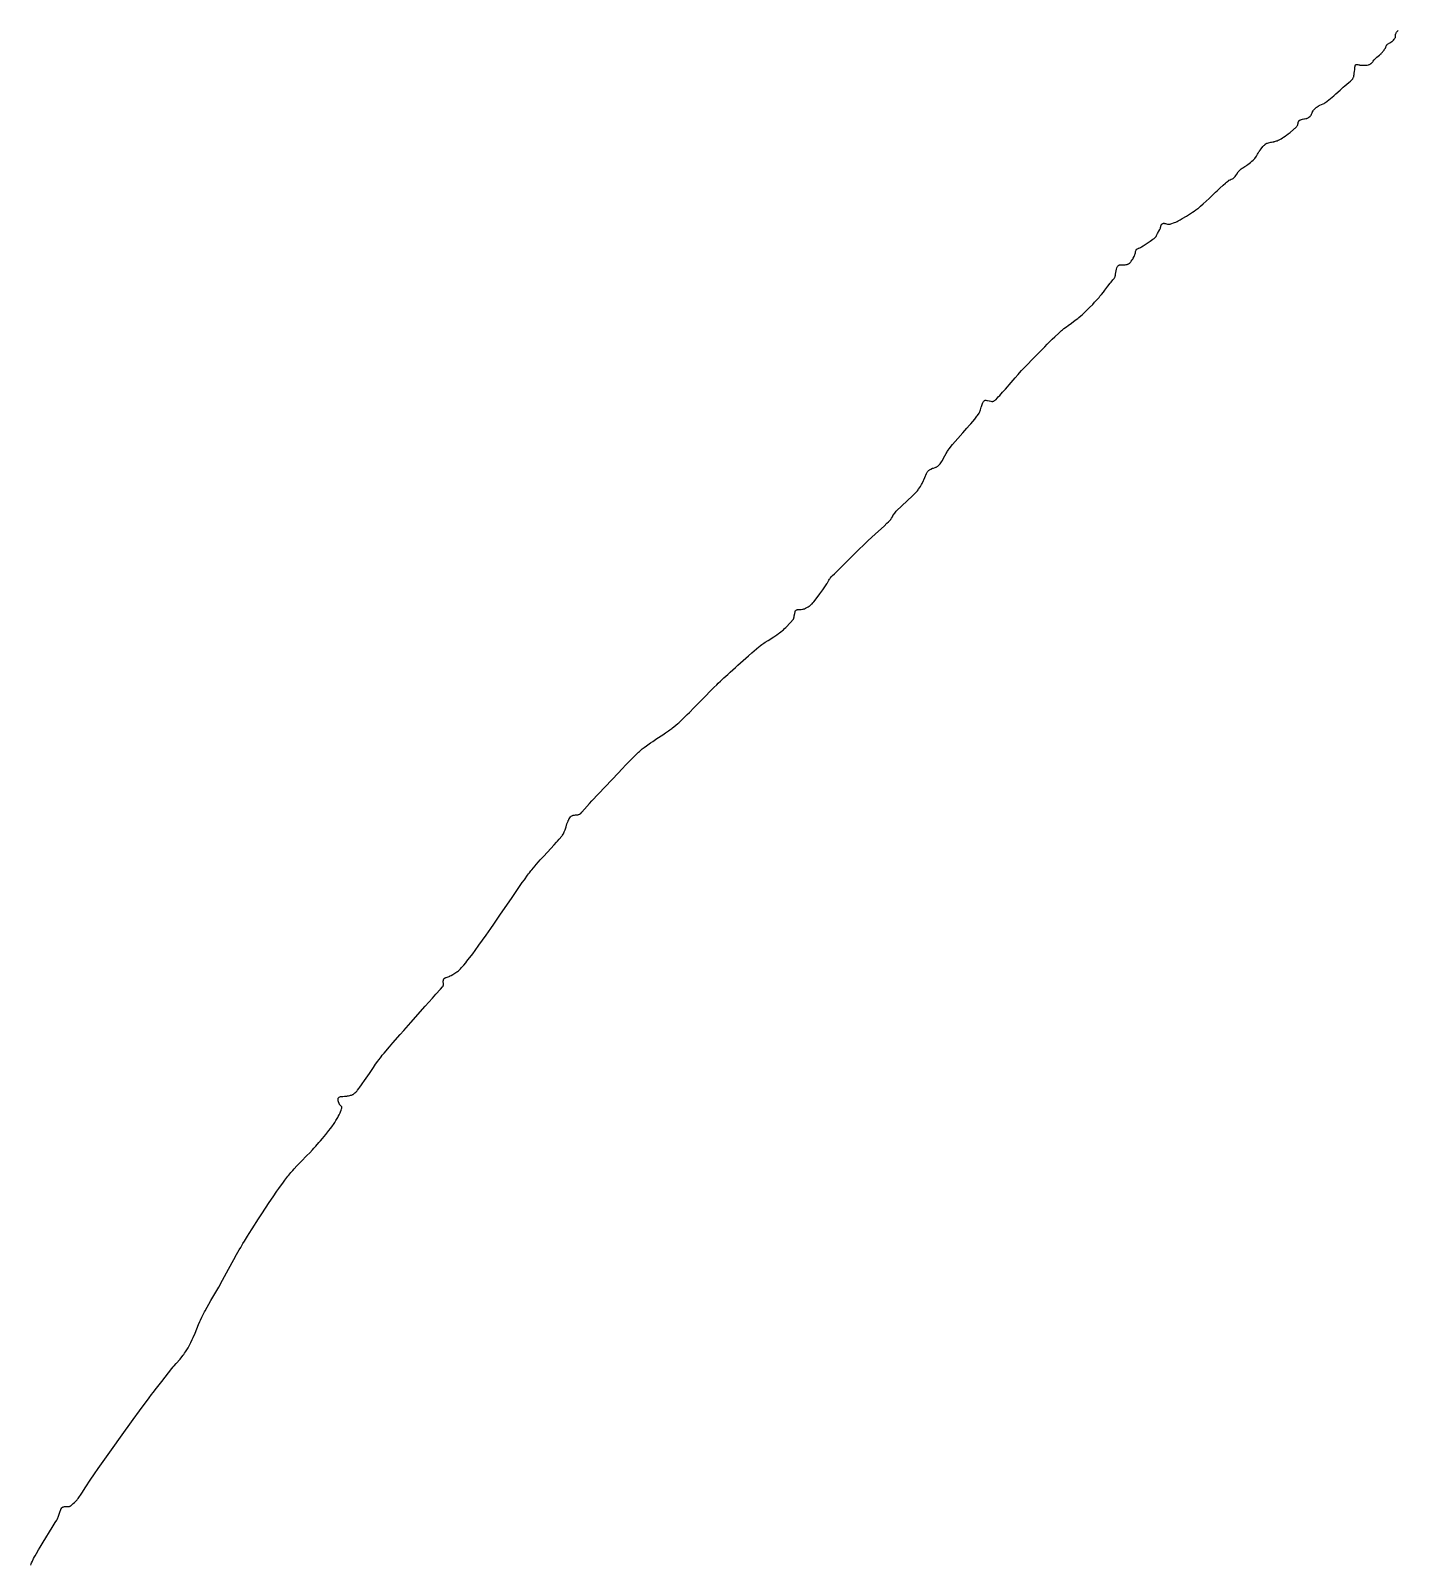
# Model space of a CAD drawing. Header units: millimetres. Extents: x 642261 to 742091, y 6812581 to 6930561.
# Drawn here: x 716483 to 717815, y 6839329 to 6840822 of the extents above; entities that cross this region are included whole.
import ezdxf

# ---------------------------------------------------------------- set-up
doc = ezdxf.new("R2010")
doc.units = ezdxf.units.MM
doc.layers.add('LimiteRegional', color=10, linetype='Continuous')

msp = doc.modelspace()

# ---------------------------------------------------------------- linework, layer by layer
at = {"layer": 'LimiteRegional', "color": 7, "linetype": 'Continuous'}
msp.add_lwpolyline([(716483.014, 6839328.0771), (716483.55, 6839329.357), (716483.92, 6839330.2031), (716484.689, 6839331.883), (716485.908, 6839334.371), (716486.761, 6839336.01), (716487.347, 6839337.0961), (716488.555, 6839339.252), (716490.703, 6839342.9341), (716492.1589, 6839345.3732), (716495.115, 6839350.2181), (716504.082, 6839364.6431), (716507.0141, 6839369.467), (716508.453, 6839371.8921), (716508.685, 6839372.302), (716509.107, 6839373.1441), (716509.481, 6839374.01), (716509.7091, 6839374.5981), (716510.127, 6839375.794), (716511.294, 6839379.4341), (716511.734, 6839380.626), (716511.9771, 6839381.2131), (716512.332, 6839381.9801), (716512.5239, 6839382.3571), (716512.834, 6839382.912), (716513.353, 6839383.721), (716513.5559, 6839383.9761), (716513.704, 6839384.125), (716514.028, 6839384.379), (716514.203, 6839384.485), (716514.577, 6839384.659), (716514.979, 6839384.7881), (716515.261, 6839384.8521), (716515.852, 6839384.936), (716516.316, 6839384.9671), (716517.279, 6839384.978), (716518.59, 6839384.9591), (716519.236, 6839384.9701), (716519.8649, 6839385.0141), (716520.17, 6839385.0541), (716520.7551, 6839385.1771), (716521.033, 6839385.2651), (716521.429, 6839385.434), (716521.7949, 6839385.654), (716521.966, 6839385.7862), (716524.519, 6839387.9471), (716525.77, 6839389.0732), (716526.981, 6839390.2431), (716527.565, 6839390.848), (716528.317, 6839391.6781), (716528.68, 6839392.104), (716529.205, 6839392.7581), (716529.948, 6839393.774), (716532.073, 6839396.917), (716533.467, 6839399.022), (716536.221, 6839403.2491), (716541.688, 6839411.71), (716544.46, 6839415.911), (716546.342, 6839418.688), (716547.297, 6839420.0691), (716548.75, 6839422.127), (716563.305, 6839442.4771), (716570.611, 6839452.6341), (716582.9181, 6839469.651), (716589.09, 6839478.1461), (716598.3851, 6839490.864), (716600.771, 6839494.08), (716602.378, 6839496.2121), (716605.626, 6839500.4501), (716610.556, 6839506.7632), (716617.1719, 6839515.1451), (716620.4691, 6839519.342), (716621.826, 6839521.0261), (716622.754, 6839522.129), (716624.6461, 6839524.3051), (716628.46, 6839528.637), (716630.3151, 6839530.847), (716631.5091, 6839532.356), (716632.09, 6839533.124), (716632.937, 6839534.2971), (716633.897, 6839535.7071), (716634.514, 6839536.66), (716635.698, 6839538.5931), (716636.267, 6839539.573), (716637.3611, 6839541.5561), (716638.402, 6839543.567), (716639.0711, 6839544.9221), (716640.357, 6839547.661), (716641.2832, 6839549.737), (716643.066, 6839553.926), (716646.5421, 6839562.356), (716647.731, 6839565.1501), (716648.341, 6839566.5391), (716649.5991, 6839569.296), (716650.252, 6839570.661), (716651.266, 6839572.691), (716652.328, 6839574.6951), (716652.879, 6839575.6861), (716658.528, 6839585.5861), (716666.0881, 6839598.7741), (716669.828, 6839605.3891), (716671.803, 6839608.938), (716675.705, 6839616.0611), (716680.884, 6839625.574), (716683.497, 6839630.318), (716686.146, 6839635.0431), (716687.4881, 6839637.3961), (716689.649, 6839641.088), (716691.12, 6839643.5301), (716694.122, 6839648.377), (716695.648, 6839650.7851), (716698.7371, 6839655.578), (716704.99, 6839665.1211), (716708.112, 6839669.899), (716715.335, 6839680.988), (716718.989, 6839686.5001), (716722.7011, 6839691.9721), (716724.586, 6839694.689), (716727.136, 6839698.2861), (716728.4289, 6839700.073), (716730.3921, 6839702.7371), (716732.387, 6839705.3801), (716733.397, 6839706.693), (716734.319, 6839707.864), (716736.2099, 6839710.1661), (716738.156, 6839712.417), (716739.481, 6839713.893), (716742.182, 6839716.8), (716743.554, 6839718.2341), (716746.327, 6839721.075), (716751.924, 6839726.7161), (716754.706, 6839729.5522), (716757.451, 6839732.4231), (716758.803, 6839733.877), (716760.799, 6839736.089), (716763.6691, 6839739.3621), (716765.082, 6839740.9991), (716767.179, 6839743.468), (716770.2941, 6839747.241), (716772.361, 6839749.8281), (716773.395, 6839751.149), (716774.948, 6839753.1731), (716776.197, 6839754.8521), (716776.811, 6839755.702), (716777.716, 6839756.9901), (716779.03, 6839758.946), (716780.282, 6839760.923), (716780.8821, 6839761.917), (716782.022, 6839763.9131), (716782.56, 6839764.913), (716783.3211, 6839766.4131), (716783.949, 6839767.7439), (716784.2451, 6839768.408), (716784.6661, 6839769.402), (716785.239, 6839770.8841), (716785.7421, 6839772.3562), (716785.964, 6839773.0861), (716785.999, 6839773.2471), (716786, 6839773.568), (716785.918, 6839773.8881), (716785.8241, 6839774.1), (716785.5601, 6839774.5231), (716785.398, 6839774.734), (716785.03, 6839775.155), (716784.23, 6839775.996), (716783.8591, 6839776.4171), (716783.549, 6839776.838), (716783.426, 6839777.0499), (716783.2911, 6839777.3681), (716782.68, 6839779.2361), (716782.489, 6839779.9371), (716782.4091, 6839780.2901), (716782.295, 6839780.991), (716782.268, 6839781.333), (716782.2731, 6839781.828), (716782.331, 6839782.243), (716782.381, 6839782.441), (716782.4841, 6839782.7221), (716782.6251, 6839782.9821), (716782.7109, 6839783.1031), (716782.9141, 6839783.3281), (716783.0321, 6839783.4301), (716783.231, 6839783.57), (716783.498, 6839783.725), (716784.043, 6839783.98), (716784.597, 6839784.169), (716784.9721, 6839784.2641), (716785.731, 6839784.3921), (716786.1141, 6839784.43), (716786.886, 6839784.471), (716788.436, 6839784.4889), (716789.206, 6839784.5121), (716789.968, 6839784.5771), (716790.344, 6839784.631), (716790.902, 6839784.7501), (716791.406, 6839784.8711), (716792.43, 6839785.0761), (716793.806, 6839785.3351), (716794.489, 6839785.4851), (716795.1619, 6839785.665), (716795.495, 6839785.7701), (716796.147, 6839786.018), (716796.4661, 6839786.1641), (716796.934, 6839786.4141), (716797.3881, 6839786.707), (716797.609, 6839786.8721), (716797.999, 6839787.182), (716798.744, 6839787.821), (716799.448, 6839788.4821), (716799.896, 6839788.9341), (716800.749, 6839789.862), (716801.3559, 6839790.5771), (716802.505, 6839792.0451), (716803.5991, 6839793.5491), (716805.036, 6839795.5822), (716805.769, 6839796.598), (716808.157, 6839799.927), (716809.715, 6839802.17), (716812.78, 6839806.687), (716816.8451, 6839812.7171), (716818.906, 6839815.7081), (716821.008, 6839818.6672), (716822.079, 6839820.13), (716823.534, 6839822.062), (716824.274, 6839823.019), (716825.402, 6839824.44), (716827.137, 6839826.54), (716832.291, 6839832.577), (716835.748, 6839836.5851), (716842.7011, 6839844.5651), (716846.1939, 6839848.5412), (716853.203, 6839856.4721), (716867.2551, 6839872.2971), (716874.267, 6839880.217), (716877.544, 6839883.8591), (716881.956, 6839888.6791), (716884.141, 6839891.1021), (716884.328, 6839891.3411), (716884.435, 6839891.51), (716884.6081, 6839891.8691), (716884.677, 6839892.0581), (716884.78, 6839892.4541), (716884.845, 6839892.8699), (716884.8701, 6839893.1571), (716884.885, 6839893.748), (716884.755, 6839896.5001), (716884.774, 6839897.0831), (716884.8021, 6839897.363), (716884.871, 6839897.769), (716885.025, 6839898.2751), (716885.133, 6839898.5111), (716885.3391, 6839898.841), (716885.604, 6839899.138), (716885.761, 6839899.2731), (716885.9521, 6839899.4171), (716886.3481, 6839899.677), (716886.761, 6839899.9051), (716887.044, 6839900.0422), (716887.625, 6839900.2841), (716890.318, 6839901.203), (716890.894, 6839901.445), (716891.1741, 6839901.581), (716891.581, 6839901.8079), (716892.3509, 6839902.2651), (716893.9211, 6839903.154), (716896.032, 6839904.3411), (716897.0711, 6839904.9602), (716898.087, 6839905.6111), (716898.5831, 6839905.952), (716899.5451, 6839906.671), (716900.008, 6839907.052), (716900.6781, 6839907.6552), (716901.313, 6839908.299), (716901.617, 6839908.6381), (716902.624, 6839909.811), (716904.608, 6839912.17), (716906.554, 6839914.5471), (716907.831, 6839916.1411), (716910.3429, 6839919.3481), (716912.195, 6839921.7701), (716913.416, 6839923.392), (716915.83, 6839926.6511), (716919.398, 6839931.572), (716926.4561, 6839941.5021), (716930.9831, 6839947.942), (716933.978, 6839952.2511), (716939.927, 6839960.8941), (716951.7641, 6839978.2131), (716957.7091, 6839986.846), (716961.702, 6839992.5781), (716963.71, 6839995.434), (716966.741, 6839999.7042), (716967.843, 6840001.2211), (716968.5921, 6840002.2221), (716970.12, 6840004.203), (716970.899, 6840005.182), (716972.482, 6840007.1231), (716974.096, 6840009.0401), (716975.188, 6840010.3071), (716977.4041, 6840012.817), (716979.0889, 6840014.681), (716982.499, 6840018.3781), (716989.3721, 6840025.7141), (716992.768, 6840029.399), (716994.995, 6840031.8771), (716996.093, 6840033.1251), (716997.7201, 6840035.0101), (717000.1019, 6840037.873), (717000.569, 6840038.4831), (717000.861, 6840038.903), (717001.403, 6840039.7701), (717001.6551, 6840040.2171), (717002.1229, 6840041.135), (717002.55, 6840042.0801), (717002.816, 6840042.723), (717003.3089, 6840044.034), (717003.6541, 6840045.0351), (717004.3091, 6840047.06), (717005.187, 6840049.76), (717005.665, 6840051.0851), (717006.19, 6840052.3802), (717006.475, 6840053.0121), (717006.8821, 6840053.838), (717007.0999, 6840054.2421), (717007.4439, 6840054.8361), (717008.0051, 6840055.6971), (717008.626, 6840056.519), (717008.9611, 6840056.9141), (717009.219, 6840057.1761), (717009.4041, 6840057.3321), (717009.801, 6840057.6021), (717010.011, 6840057.7181), (717010.455, 6840057.915), (717010.926, 6840058.0701), (717011.252, 6840058.155), (717011.93, 6840058.2842), (717012.455, 6840058.3551), (717013.532, 6840058.4571), (717014.975, 6840058.583), (717015.677, 6840058.676), (717016.354, 6840058.8091), (717016.68, 6840058.8952), (717017.299, 6840059.1161), (717017.591, 6840059.255), (717018.003, 6840059.5031), (717018.3801, 6840059.8061), (717018.554, 6840059.979), (717019.787, 6840061.3181), (717022.222, 6840064.0341), (717027.067, 6840069.502), (717029.534, 6840072.19), (717048.842, 6840092.8151), (717055.3151, 6840099.6611), (717058.569, 6840103.0681), (717062.931, 6840107.589), (717065.124, 6840109.839), (717068.4291, 6840113.1981), (717073.427, 6840118.197), (717074.7761, 6840119.495), (717075.6941, 6840120.339), (717077.571, 6840121.9771), (717078.529, 6840122.774), (717080.4779, 6840124.3281), (717082.468, 6840125.834), (717083.8139, 6840126.814), (717086.546, 6840128.729), (717088.623, 6840130.133), (717092.82, 6840132.888), (717098.44, 6840136.5342), (717101.229, 6840138.3831), (717103.984, 6840140.2711), (717105.3441, 6840141.2351), (717107.137, 6840142.5461), (717108.022, 6840143.2141), (717109.337, 6840144.2331), (717111.272, 6840145.8031), (717113.16, 6840147.43), (717114.083, 6840148.268), (717115.761, 6840149.829), (717119.0801, 6840152.99), (717122.3581, 6840156.1962), (717124.524, 6840158.3551), (717128.822, 6840162.7102), (717135.2151, 6840169.3021), (717140.891, 6840175.172), (717143.74, 6840178.095), (717148.045, 6840182.447), (717150.943, 6840185.319), (717152.4031, 6840186.7442), (717154.608, 6840188.8651), (717157.953, 6840192.0051), (717161.6731, 6840195.4211), (717164.163, 6840197.688), (717169.166, 6840202.1951), (717171.68, 6840204.4361), (717176.7291, 6840208.892), (717181.808, 6840213.3141), (717185.208, 6840216.2441), (717192.045, 6840222.061), (717192.994, 6840222.8432), (717193.637, 6840223.3531), (717194.944, 6840224.3481), (717196.95, 6840225.787), (717198.311, 6840226.7181), (717201.075, 6840228.5291), (717206.6521, 6840232.087), (717209.4001, 6840233.9082), (717211.196, 6840235.163), (717212.079, 6840235.807), (717213.382, 6840236.7971), (717215.0731, 6840238.1701), (717215.8961, 6840238.8821), (717217.0979, 6840239.9871), (717218.259, 6840241.1391), (717218.822, 6840241.734), (717225.77, 6840249.233), (717226.292, 6840251.3861), (717226.547, 6840252.5051), (717227.0131, 6840254.7521), (717227.378, 6840256.436), (717227.5262, 6840256.9091), (717227.6301, 6840257.134), (717227.829, 6840257.4511), (717228.089, 6840257.7431), (717228.2449, 6840257.8781), (717228.4301, 6840258.012), (717228.812, 6840258.218), (717229.205, 6840258.355), (717229.4729, 6840258.417), (717230.0209, 6840258.494), (717230.697, 6840258.54), (717232.052, 6840258.5711), (717233.065, 6840258.635), (717234.399, 6840258.7902), (717235.061, 6840258.9021), (717235.7171, 6840259.062), (717236.043, 6840259.166), (717236.502, 6840259.337), (717237.384, 6840259.7321), (717238.2329, 6840260.18), (717238.788, 6840260.5011), (717239.887, 6840261.1741), (717240.975, 6840261.8651), (717241.5051, 6840262.2271), (717242.2771, 6840262.809), (717243.347, 6840263.7091), (717243.862, 6840264.178), (717244.6, 6840264.9111), (717245.286, 6840265.6891), (717245.607, 6840266.0981), (717248.627, 6840270.1343), (717251.431, 6840273.8892), (717254.165, 6840277.609), (717255.505, 6840279.5201), (717258.0911, 6840283.405), (717258.353, 6840283.811), (717258.852, 6840284.6411), (717260.2781, 6840287.1771), (717260.786, 6840288.0021), (717261.055, 6840288.4051), (717261.483, 6840288.9941), (717261.904, 6840289.523), (717262.786, 6840290.543), (717263.707, 6840291.5261), (717265.605, 6840293.4411), (717275.907, 6840303.8291), (717281.083, 6840308.9931), (717286.3091, 6840314.1071), (717288.949, 6840316.6382), (717294.471, 6840321.835), (717298.175, 6840325.274), (717305.6081, 6840332.125), (717313.956, 6840339.85), (717316.7491, 6840342.4801), (717318.1261, 6840343.815), (717319.481, 6840345.175), (717320.1481, 6840345.8671), (717320.412, 6840346.1661), (717320.575, 6840346.374), (717320.8751, 6840346.8101), (717321.2751, 6840347.5011), (717321.9919, 6840348.945), (717322.363, 6840349.6601), (717322.564, 6840350.007), (717322.893, 6840350.508), (717324.26, 6840352.4211), (717324.978, 6840353.35), (717325.749, 6840354.2311), (717326.162, 6840354.6471), (717341.55, 6840369.3341), (717345.236, 6840372.8661), (717345.636, 6840373.2681), (717346.388, 6840374.115), (717347.086, 6840375.0121), (717347.526, 6840375.63), (717348.3621, 6840376.901), (717349.2691, 6840378.3681), (717349.704, 6840379.1101), (717350.328, 6840380.2351), (717350.91, 6840381.3831), (717351.183, 6840381.9661), (717353.509, 6840387.143), (717355.2549, 6840391.087), (717355.455, 6840391.5011), (717355.601, 6840391.7691), (717355.924, 6840392.2891), (717356.1001, 6840392.54), (717356.4809, 6840393.023), (717356.899, 6840393.48), (717357.198, 6840393.771), (717357.841, 6840394.314), (717358.18, 6840394.5621), (717358.8791, 6840395.0001), (717359.598, 6840395.3791), (717361.081, 6840396.046), (717361.3511, 6840396.156), (717361.9011, 6840396.347), (717363.582, 6840396.832), (717364.4081, 6840397.1271), (717364.81, 6840397.3121), (717365.289, 6840397.572), (717365.598, 6840397.759), (717366.193, 6840398.1661), (717366.479, 6840398.385), (717367.027, 6840398.8511), (717367.545, 6840399.354), (717367.8741, 6840399.7071), (717368.4921, 6840400.4541), (717369.266, 6840401.515), (717369.755, 6840402.2382), (717370.678, 6840403.712), (717371.5441, 6840405.216), (717373.186, 6840408.2641), (717374.415, 6840410.5381), (717375.271, 6840412.0271), (717375.7181, 6840412.758), (717376.417, 6840413.8351), (717377.161, 6840414.8831), (717377.551, 6840415.3941), (717379.3521, 6840417.6471), (717380.5759, 6840419.132), (717383.069, 6840422.068), (717385.6101, 6840424.9701), (717390.769, 6840430.722), (717394.6409, 6840435.045), (717397.194, 6840437.9551), (717398.456, 6840439.4241), (717400.325, 6840441.648), (717402.159, 6840443.9031), (717403.0601, 6840445.0441), (717404.372, 6840446.718), (717405.011, 6840447.5671), (717405.62, 6840448.4341), (717405.908, 6840448.8781), (717406.445, 6840449.788), (717406.69, 6840450.2571), (717407.023, 6840450.9811), (717407.175, 6840451.3571), (717407.449, 6840452.1171), (717407.692, 6840452.8871), (717408.1371, 6840454.436), (717408.484, 6840455.593), (717408.677, 6840456.1661), (717409.051, 6840457.1921), (717409.8461, 6840459.2321), (717410.208, 6840460.072), (717410.414, 6840460.4731), (717410.783, 6840461.0521), (717411.084, 6840461.4222), (717411.255, 6840461.6031), (717411.541, 6840461.8671), (717411.681, 6840461.977), (717411.971, 6840462.1451), (717412.271, 6840462.2531), (717412.476, 6840462.294), (717412.8899, 6840462.311), (717413.964, 6840462.2241), (717414.681, 6840462.1331), (717416.104, 6840461.8841), (717416.711, 6840461.739), (717417.915, 6840461.395), (717418.819, 6840461.179), (717419.195, 6840461.1411), (717419.385, 6840461.146), (717419.672, 6840461.1821), (717420.094, 6840461.3061), (717420.7411, 6840461.5932), (717421.05, 6840461.7521), (717421.495, 6840462.011), (717422.125, 6840462.448), (717422.708, 6840462.945), (717422.9831, 6840463.2191), (717425.142, 6840465.51), (717426.561, 6840467.05), (717429.3571, 6840470.1532), (717432.109, 6840473.2792), (717437.542, 6840479.5611), (717441.611, 6840484.2611), (717444.348, 6840487.3691), (717445.7301, 6840488.912), (717447.824, 6840491.21), (717449.9491, 6840493.4831), (717451.025, 6840494.609), (717460.627, 6840504.538), (717461.1335, 6840505.0556), (717465.459, 6840509.4761), (717470.323, 6840514.383), (717472.77, 6840516.822), (717477.698, 6840521.665), (717480.181, 6840524.067), (717483.932, 6840527.641), (717485.613, 6840529.1721), (717486.76, 6840530.162), (717487.534, 6840530.81), (717489.1049, 6840532.08), (717491.505, 6840533.935), (717493.126, 6840535.1471), (717496.392, 6840537.543), (717500.06, 6840540.249), (717502.472, 6840542.095), (717503.661, 6840543.038), (717505.416, 6840544.488), (717507.13, 6840545.9871), (717507.97, 6840546.758), (717510.7101, 6840549.36), (717512.063, 6840550.6771), (717514.071, 6840552.674), (717517.03, 6840555.717), (717518.966, 6840557.78), (717519.922, 6840558.8221), (717521.343, 6840560.3981), (717523.208, 6840562.525), (717524.128, 6840563.6002), (717525.492, 6840565.226), (717527.502, 6840567.699), (717528.997, 6840569.616), (717531.918, 6840573.5001), (717534.116, 6840576.401), (717534.962, 6840577.4301), (717536.725, 6840579.436), (717537.564, 6840580.4811), (717537.956, 6840581.0279), (717538.308, 6840581.61), (717538.506, 6840582.012), (717538.624, 6840582.2861), (717538.826, 6840582.847), (717538.954, 6840583.277), (717539.158, 6840584.159), (717539.312, 6840585.0621), (717539.554, 6840586.897), (717539.765, 6840588.2671), (717539.906, 6840588.9401), (717540.082, 6840589.6), (717540.186, 6840589.9241), (717540.662, 6840591.23), (717540.941, 6840591.8691), (717541.27, 6840592.499), (717541.459, 6840592.812), (717541.69, 6840593.136), (717541.818, 6840593.287), (717542.025, 6840593.494), (717542.369, 6840593.7551), (717542.621, 6840593.8871), (717542.753, 6840593.9401), (717542.959, 6840593.998), (717543.269, 6840594.0549), (717543.892, 6840594.1141), (717544.518, 6840594.1181), (717545.7699, 6840594.059), (717546.705, 6840594.052), (717547.17, 6840594.0901), (717548.749, 6840594.296), (717549.537, 6840594.4261), (717550.323, 6840594.589), (717550.715, 6840594.6849), (717551.401, 6840594.904), (717551.73, 6840595.0431), (717552.208, 6840595.2891), (717552.665, 6840595.587), (717552.885, 6840595.757), (717553.11, 6840595.9461), (717553.528, 6840596.339), (717553.912, 6840596.754), (717554.152, 6840597.0421), (717554.606, 6840597.6481), (717555.537, 6840599.0271), (717555.974, 6840599.7281), (717556.59, 6840600.811), (717557.378, 6840602.3621), (717557.732, 6840603.152), (717558.048, 6840603.958), (717558.189, 6840604.3681), (717558.339, 6840604.874), (717558.59, 6840605.896), (717558.783, 6840606.6631), (717558.881, 6840607.0531), (717559.061, 6840607.834), (717559.234, 6840608.4101), (717559.392, 6840608.784), (717559.49, 6840608.967), (717559.663, 6840609.2371), (717559.834, 6840609.439), (717559.96, 6840609.5541), (717560.236, 6840609.7451), (717560.537, 6840609.897), (717561.177, 6840610.1351), (717561.657, 6840610.3111), (717562.12, 6840610.474), (717563.058, 6840610.76), (717563.506, 6840610.9471), (717563.718, 6840611.065), (717564.571, 6840611.608), (717566.25, 6840612.734), (717569.995, 6840615.3101), (717570.975, 6840615.9582), (717572.963, 6840617.211), (717574.451, 6840618.1601), (717575.765, 6840619.037), (717576.406, 6840619.5011), (717577.02, 6840619.994), (717577.315, 6840620.2551), (717577.8709, 6840620.8111), (717578.129, 6840621.1081), (717578.49, 6840621.582), (717578.714, 6840621.9191), (717579.121, 6840622.611), (717579.487, 6840623.3221), (717580.159, 6840624.7681), (717580.673, 6840625.843), (717580.953, 6840626.368), (717581.379, 6840627.097), (717582.2681, 6840628.539), (717582.903, 6840629.638), (717582.994, 6840629.8301), (717583.128, 6840630.2331), (717583.215, 6840630.653), (717583.336, 6840631.5161), (717583.468, 6840632.154), (717583.573, 6840632.462), (717583.769, 6840632.8769), (717583.883, 6840633.0721), (717584.078, 6840633.354), (717584.438, 6840633.7621), (717584.897, 6840634.1921), (717585.136, 6840634.3811), (717585.509, 6840634.604), (717585.771, 6840634.697), (717585.9051, 6840634.7229), (717586.112, 6840634.7331), (717586.701, 6840634.675), (717587.095, 6840634.6059), (717587.877, 6840634.429), (717589.888, 6840633.9101), (717590.656, 6840633.7801), (717591.043, 6840633.7531), (717591.429, 6840633.7621), (717591.619, 6840633.7831), (717592.503, 6840633.949), (717593.086, 6840634.0991), (717594.245, 6840634.4601), (717595.876, 6840635.0111), (717596.68, 6840635.305), (717597.87, 6840635.798), (717599.325, 6840636.5039), (717600.273, 6840637.011), (717602.142, 6840638.0839), (717604.174, 6840639.2771), (717608.245, 6840641.655), (717611.272, 6840643.4721), (717613.263, 6840644.7201), (717614.247, 6840645.358), (717615.706, 6840646.3391), (717617.614, 6840647.6951), (717618.55, 6840648.396), (717619.5229, 6840649.1629), (717619.9292, 6840649.4831), (717621.274, 6840650.613), (717621.9331, 6840651.197), (717624.7441, 6840653.758), (717630.311, 6840658.9291), (717634.4901, 6840662.8021), (717636.639, 6840664.8031), (717638.2431, 6840666.3205), (717640.9031, 6840668.8369), (717644.132, 6840671.8311), (717646.329, 6840673.785), (717647.447, 6840674.744), (717649.154, 6840676.1531), (717649.329, 6840676.2861), (717649.698, 6840676.522), (717650.0849, 6840676.727), (717650.889, 6840677.0871), (717651.788, 6840677.5029), (717652.235, 6840677.717), (717653.156, 6840678.108), (717653.826, 6840678.431), (717654.243, 6840678.6921), (717654.437, 6840678.842), (717654.708, 6840679.0971), (717655.33, 6840679.822), (717655.712, 6840680.324), (717656.438, 6840681.3501), (717657.261, 6840682.501), (717658.846, 6840684.6191), (717659.669, 6840685.6591), (717660.182, 6840686.236), (717660.543, 6840686.5991), (717661.307, 6840687.281), (717661.707, 6840687.602), (717662.536, 6840688.212), (717663.395, 6840688.7911), (717665.157, 6840689.9), (717666.475, 6840690.7381), (717667.12, 6840691.173), (717668.057, 6840691.8611), (717670.791, 6840693.98), (717672.133, 6840695.0701), (717673.432, 6840696.2161), (717674.06, 6840696.8181), (717674.617, 6840697.4131), (717674.963, 6840697.8291), (717675.605, 6840698.6991), (717675.904, 6840699.1511), (717676.469, 6840700.079), (717676.828, 6840700.712), (717677.524, 6840701.993), (717678.047, 6840702.954), (717678.87, 6840704.365), (717679.315, 6840705.046), (717679.791, 6840705.7041), (717680.043, 6840706.023), (717680.95, 6840707.1191), (717682.806, 6840709.283), (717683.717, 6840710.3001), (717684.185, 6840710.796), (717684.92, 6840711.5241), (717685.13, 6840711.71), (717685.577, 6840712.0451), (717686.058, 6840712.328), (717686.394, 6840712.488), (717686.623, 6840712.582), (717687.093, 6840712.737), (717688.177, 6840713.021), (717690.356, 6840713.513), (717691.104, 6840713.6549), (717692.605, 6840713.9021), (717693.353, 6840714.053), (717693.725, 6840714.1451), (717694.526, 6840714.375), (717695.055, 6840714.5421), (717696.097, 6840714.9071), (717696.611, 6840715.1051), (717697.625, 6840715.53), (717698.623, 6840715.9919), (717699.28, 6840716.3192), (717700.573, 6840717.015), (717701.998, 6840717.861), (717702.934, 6840718.4581), (717703.551, 6840718.869), (717704.772, 6840719.7191), (717705.6771, 6840720.379), (717707.464, 6840721.744), (717709.229, 6840723.153), (717712.723, 6840726.0291), (717713.64, 6840726.8261), (717714.22, 6840727.3771), (717714.596, 6840727.756), (717715.335, 6840728.5471), (717715.862, 6840729.1921), (717716.178, 6840729.642), (717716.375, 6840729.9501), (717716.739, 6840730.584), (717716.817, 6840730.753), (717716.915, 6840731.1109), (717716.949, 6840731.3601), (717716.976, 6840731.872), (717716.996, 6840732.258), (717717.046, 6840732.638), (717717.091, 6840732.823), (717717.194, 6840733.0921), (717717.487, 6840733.653), (717717.648, 6840733.927), (717717.914, 6840734.3181), (717718.212, 6840734.6771), (717718.3751, 6840734.841), (717718.731, 6840735.13), (717718.925, 6840735.253), (717719.238, 6840735.4041), (717719.625, 6840735.551), (717720.4, 6840735.801), (717721.179, 6840736.0061), (717722.752, 6840736.354), (717723.35, 6840736.468), (717724.551, 6840736.665), (717725.446, 6840736.8532), (717725.712, 6840736.931), (717726.221, 6840737.132), (717726.7099, 6840737.3849), (717727.027, 6840737.576), (717727.653, 6840737.995), (717728.326, 6840738.508), (717728.639, 6840738.7821), (717729.076, 6840739.2211), (717729.474, 6840739.6982), (717729.658, 6840739.9541), (717729.803, 6840740.184), (717730.046, 6840740.6641), (717730.183, 6840740.995), (717730.424, 6840741.6711), (717730.602, 6840742.1791), (717730.8011, 6840742.6752), (717730.915, 6840742.9161), (717731.113, 6840743.2651), (717731.765, 6840744.2501), (717732.109, 6840744.729), (717732.653, 6840745.4281), (717733.242, 6840746.099), (717733.557, 6840746.423), (717733.877, 6840746.733), (717734.537, 6840747.321), (717735.221, 6840747.8691), (717735.691, 6840748.214), (717736.664, 6840748.8641), (717737.177, 6840749.1651), (717737.529, 6840749.348), (717738.251, 6840749.6832), (717741.593, 6840750.997), (717742.309, 6840751.328), (717742.657, 6840751.5101), (717743.165, 6840751.8071), (717743.652, 6840752.1381), (717743.886, 6840752.3191), (717745.475, 6840753.6051), (717748.626, 6840756.208), (717751.744, 6840758.8481), (717753.806, 6840760.627), (717757.897, 6840764.226), (717758.945, 6840765.167), (717761.036, 6840767.054), (717762.617, 6840768.454), (717764.5797, 6840770.1074), (717766.463, 6840771.713), (717767.908, 6840773.029), (717769.099, 6840774.1641), (717769.664, 6840774.767), (717770.181, 6840775.4041), (717770.414, 6840775.737), (717770.694, 6840776.197), (717770.818, 6840776.4361), (717770.984, 6840776.8041), (717771.179, 6840777.3811), (717771.367, 6840778.137), (717771.474, 6840778.643), (717771.653, 6840779.656), (717771.794, 6840780.6711), (717772.017, 6840782.708), (717772.182, 6840784.237), (717772.261, 6840785.0141), (717772.3861, 6840786.571), (717772.507, 6840787.7391), (717772.568, 6840788.069), (717772.613, 6840788.23), (717772.703, 6840788.465), (717772.895, 6840788.7941), (717773.067, 6840788.994), (717773.168, 6840789.087), (717773.339, 6840789.216), (717773.474, 6840789.294), (717773.749, 6840789.384), (717774.027, 6840789.407), (717774.212, 6840789.396), (717774.578, 6840789.343), (717775.157, 6840789.224), (717776.313, 6840788.939), (717776.8951, 6840788.822), (717777.189, 6840788.7811), (717778.742, 6840788.6211), (717779.52, 6840788.5581), (717780.688, 6840788.491), (717781.694, 6840788.477), (717782.197, 6840788.4901), (717782.952, 6840788.535), (717783.824, 6840788.65), (717784.398, 6840788.769), (717785.5411, 6840789.071), (717786.282, 6840789.307), (717786.642, 6840789.444), (717787.169, 6840789.683), (717787.677, 6840789.973), (717787.924, 6840790.1411), (717788.15, 6840790.3111), (717788.57, 6840790.674), (717788.957, 6840791.0621), (717789.678, 6840791.89), (717790.058, 6840792.415), (717790.744, 6840793.5171), (717790.999, 6840793.859), (717791.139, 6840794.0192), (717791.369, 6840794.2421), (717793.764, 6840796.2671), (717796.345, 6840798.4681), (717797.624, 6840799.5849), (717797.879, 6840799.823), (717798.355, 6840800.331), (717798.655, 6840800.6871), (717799.233, 6840801.4191), (717799.669, 6840801.9681), (717800.763, 6840803.362), (717801.287, 6840804.073), (717802.043, 6840805.162), (717802.132, 6840805.31), (717802.269, 6840805.626), (717802.369, 6840805.9601), (717802.53, 6840806.649), (717802.694, 6840807.1491), (717802.812, 6840807.383), (717803.136, 6840807.894), (717803.312, 6840808.1391), (717803.602, 6840808.4829), (717803.927, 6840808.7901), (717804.105, 6840808.926), (717806.387, 6840810.492), (717808.277, 6840811.7441), (717808.814, 6840812.166), (717809.815, 6840813.107), (717810.56, 6840813.828), (717810.909, 6840814.2079), (717811.392, 6840814.823), (717811.56, 6840815.106), (717811.648, 6840815.3031), (717811.775, 6840815.715), (717811.817, 6840815.928), (717811.87, 6840816.367), (717811.91, 6840817.727), (717811.959, 6840818.401), (717812.014, 6840818.7291), (717812.152, 6840819.2041), (717812.433, 6840819.898), (717812.5889, 6840820.2361), (717812.859, 6840820.7281), (717813.188, 6840821.196), (717813.382, 6840821.42), (717813.766, 6840821.773), (717814.04, 6840821.968), (717814.231, 6840822.083), (717814.631, 6840822.29)], dxfattribs=at)

doc.saveas('drawing.dxf')
